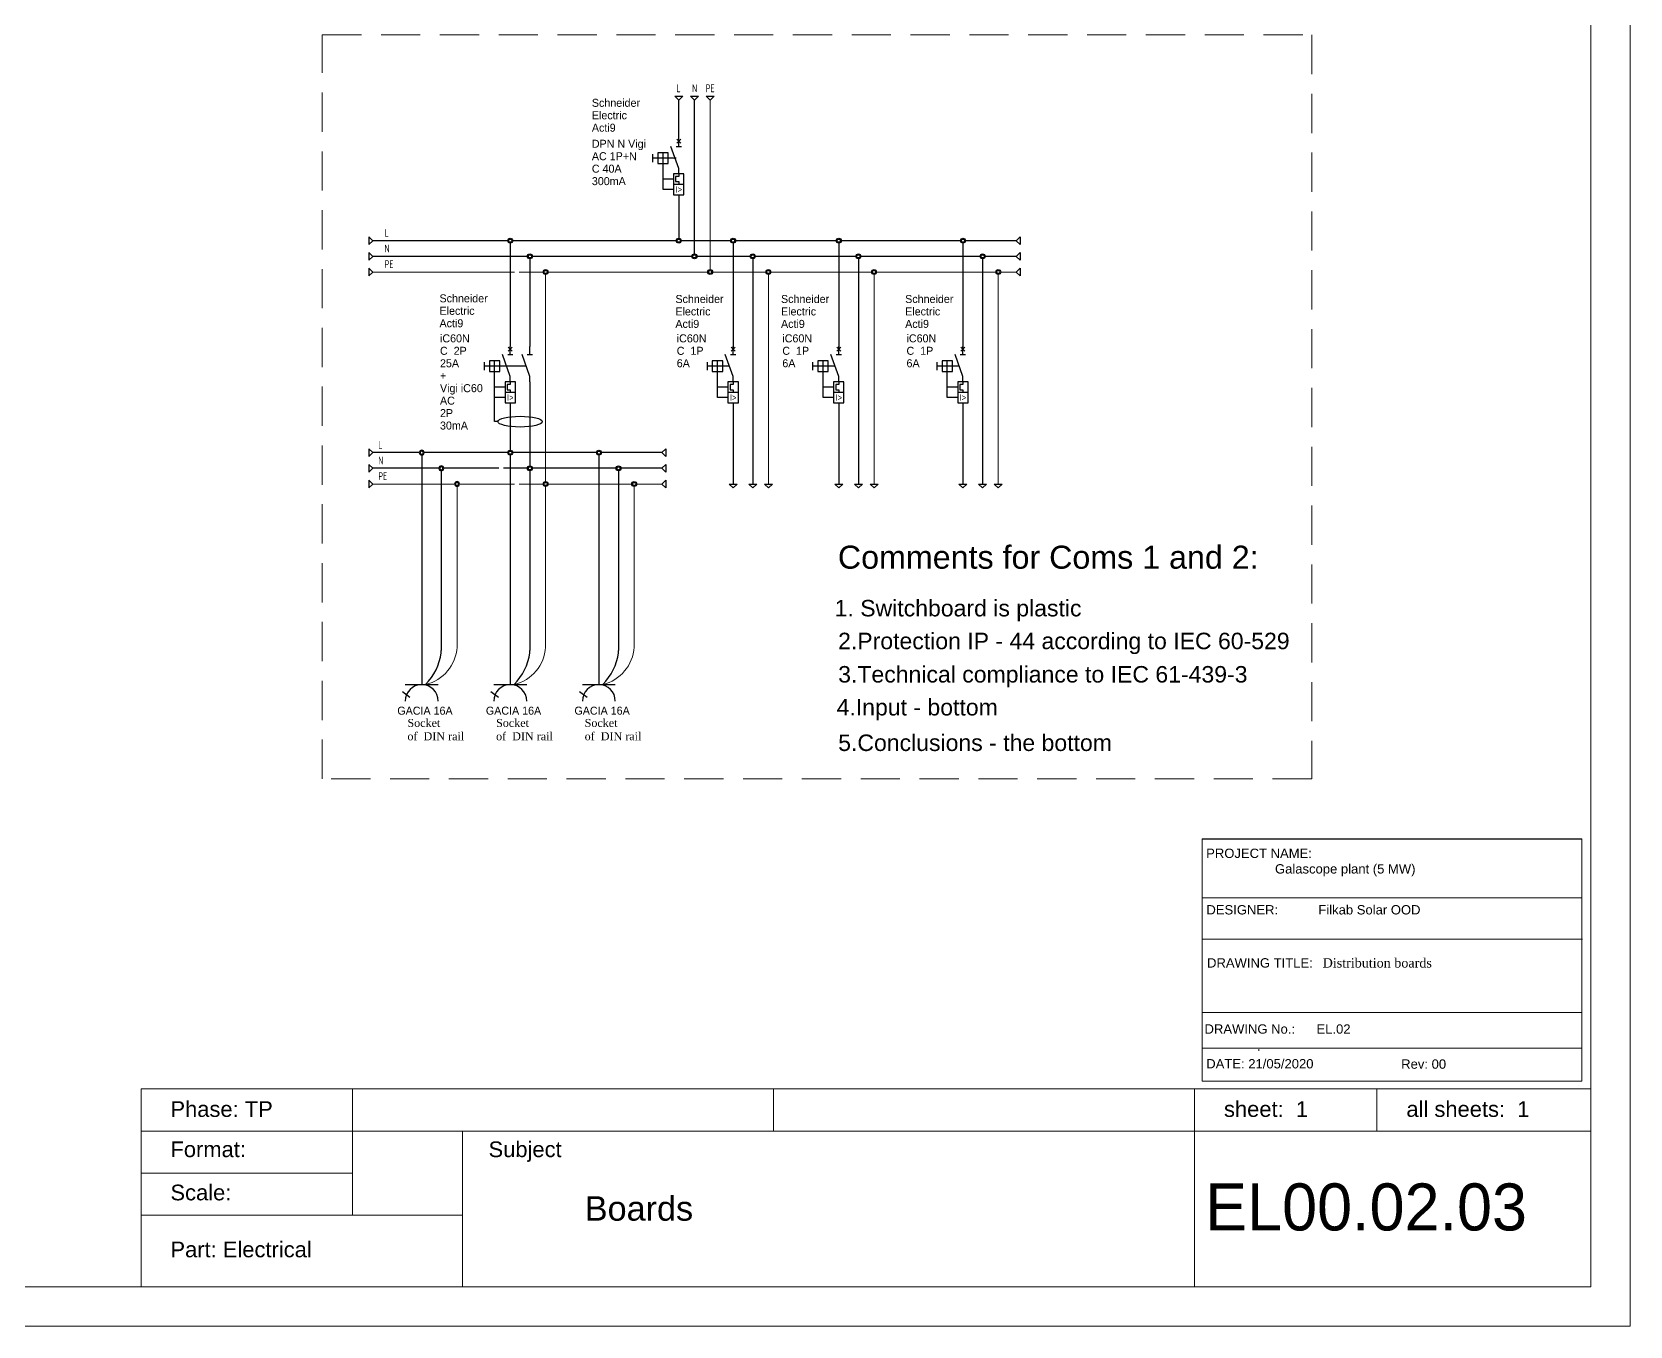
# Model space of a CAD drawing. Header units: millimetres. Extents: x -243826 to -89040, y -108738 to -72269.
# Drawn here: x -109411 to -89040, y -108738 to -92239 of the extents above; entities that cross this region are included whole.
import ezdxf
from ezdxf.enums import TextEntityAlignment as Align

# ---------------------------------------------------------------- set-up
doc = ezdxf.new("R2010")
doc.units = ezdxf.units.MM
doc.linetypes.add('DASHDOT2', pattern=[12.7, 6.35, -3.175, 0, -3.175])
doc.linetypes.add('HIDDEN', pattern=[0.375, 0.25, -0.125])
for name, color, linetype in [('2S', 3, 'Continuous'), ('3K', 3, 'Continuous'), ('5M', 1, 'Continuous'), ('EL_TABLA', 7, 'Continuous'), ('ELTEXT', 7, 'Continuous'), ('PASSY', 134, 'Continuous'), ('tabm_el', 7, 'Continuous')]:
    doc.layers.add(name, color=color, linetype=linetype)
for name, color, linetype, lineweight in [('5V', 1, 'Continuous', 40), ('6H', 5, 'HIDDEN', 13), ('DESC', 7, 'Continuous', 20), ('EL_PE', 3, 'DASHDOT2', 0), ('Silova', 7, 'Continuous', 35)]:
    doc.layers.add(name, color=color, linetype=linetype, lineweight=lineweight)
doc.styles.add('E', font='arial.ttf', dxfattribs={"oblique": 5})
doc.styles.add('hb', font='')
doc.styles.get("Standard").update_dxf_attribs({"font": 'arial.ttf'})
doc.styles.add('WD', font='romans.shx')
doc.styles.get('hb').set_extended_font_data('HebarU')

# ---------------------------------------------------------------- blocks, each defined once
blk = doc.blocks.new('A$C070D1CF8')
at = {"layer": 'EL_TABLA', "color": 1}
for radius in [4.8, 3.2]:
    blk.add_circle((4.8, 4.8), radius, dxfattribs=at)

msp = doc.modelspace()

# ---------------------------------------------------------------- linework, layer by layer
at = {"color": 250, "lineweight": 5}
for p, q in [((-89040, -108738), (-89040, -79038)), ((-131040, -108738), (-89040, -108738))]:
    msp.add_line(p, q, dxfattribs=at)
at = {"linetype": 'Continuous'}
for p, q in [((-101166, -93597, 4341), (-101166, -93108, 4341)), ((-101166, -94397, 4341), (-101166, -94869, 4341)), ((-103345, -94900, 4341), (-105067, -94900, 4341)), ((-103314, -94930, 4341), (-103314, -96250, 4341)), ((-101197, -94900, 4341), (-103283, -94900, 4341)), ((-100504, -94900, 4341), (-101135, -94900, 4341)), ((-100473, -94930, 4341), (-100473, -96261, 4341)), ((-99157, -94900, 4341), (-100442, -94900, 4341)), ((-99126, -94930, 4341), (-99126, -96261, 4341)), ((-97574, -94900, 4341), (-99095, -94900, 4341)), ((-97544, -94930, 4341), (-97544, -96261, 4341)), ((-96866, -94900, 4341), (-97513, -94900, 4341)), ((-103314, -97025, 4341), (-103314, -97572, 4341)), ((-100473, -97050, 4341), (-100473, -98002, 4341)), ((-99126, -97050, 4341), (-99126, -98002, 4341)), ((-97544, -97050, 4341), (-97544, -98002, 4341)), ((-104474, -97602, 4341), (-105067, -97602, 4341)), ((-104443, -97633, 4341), (-104443, -100559, 4341)), ((-103345, -97602, 4341), (-104412, -97602, 4341)), ((-103314, -97633, 4341), (-103314, -100559, 4341)), ((-102215, -97602, 4341), (-103283, -97602, 4341)), ((-102185, -97633, 4341), (-102185, -100559, 4341)), ((-101382, -97602, 4341), (-102154, -97602, 4341))]:
    msp.add_line(p, q, dxfattribs=at)
at = {"color": 5, "linetype": 'Continuous'}
for p, q in [((-101166, -93980, 4341), (-101266, -93697, 4341)), ((-101191, -93605, 4341), (-101141, -93655, 4341)), ((-101191, -93655, 4341), (-101141, -93605, 4341)), ((-101166, -93697, 4341), (-101166, -93597, 4341)), ((-101500, -93797, 4341), (-101500, -93897, 4341)), ((-101200, -93847, 4341), (-101500, -93847, 4341)), ((-101166, -94047, 4341), (-101166, -93980, 4341)), ((-101166, -94314, 4341), (-101166, -94397, 4341)), ((-103314, -96633, 4341), (-103414, -96350, 4341)), ((-103339, -96258, 4341), (-103289, -96308, 4341)), ((-103339, -96308, 4341), (-103289, -96258, 4341)), ((-103314, -96350, 4341), (-103314, -96250, 4341)), ((-103064, -96633, 4341), (-103164, -96350, 4341)), ((-103064, -96350, 4341), (-103064, -96250, 4341)), ((-100473, -96633, 4341), (-100573, -96350, 4341)), ((-100498, -96258, 4341), (-100448, -96308, 4341)), ((-100498, -96308, 4341), (-100448, -96258, 4341)), ((-100473, -96350, 4341), (-100473, -96250, 4341)), ((-99126, -96633, 4341), (-99226, -96350, 4341)), ((-99151, -96258, 4341), (-99101, -96308, 4341)), ((-99151, -96308, 4341), (-99101, -96258, 4341)), ((-99126, -96350, 4341), (-99126, -96250, 4341)), ((-97544, -96633, 4341), (-97644, -96350, 4341)), ((-97569, -96258, 4341), (-97519, -96308, 4341)), ((-97569, -96308, 4341), (-97519, -96258, 4341)), ((-97544, -96350, 4341), (-97544, -96250, 4341)), ((-103647, -96450, 4341), (-103647, -96550, 4341)), ((-103361, -96500, 4341), (-103647, -96500, 4341)), ((-103111, -96500, 4341), (-103361, -96500, 4341)), ((-100806, -96450, 4341), (-100806, -96550, 4341)), ((-100520, -96500, 4341), (-100806, -96500, 4341)), ((-99460, -96450, 4341), (-99460, -96550, 4341)), ((-99173, -96500, 4341), (-99460, -96500, 4341)), ((-97877, -96450, 4341), (-97877, -96550, 4341)), ((-97591, -96500, 4341), (-97877, -96500, 4341)), ((-103314, -96700, 4341), (-103314, -96633, 4341)), ((-103064, -96700, 4341), (-103064, -96633, 4341)), ((-100473, -96700, 4341), (-100473, -96633, 4341)), ((-99126, -96700, 4341), (-99126, -96633, 4341)), ((-97544, -96700, 4341), (-97544, -96633, 4341)), ((-103314, -96966, 4341), (-103314, -97050, 4341)), ((-100473, -96966, 4341), (-100473, -97050, 4341)), ((-99126, -96966, 4341), (-99126, -97050, 4341)), ((-97544, -96966, 4341), (-97544, -97050, 4341))]:
    msp.add_line(p, q, dxfattribs=at)
at = {"color": 5, "linetype": 'Continuous', "ltscale": 0.375}
for p, q in [((-101200, -93697, 4341), (-101133, -93697, 4341)), ((-101166, -94080, 4341), (-101206, -94080, 4341)), ((-101206, -94080, 4341), (-101206, -94147, 4341)), ((-101166, -94047, 4341), (-101166, -94080, 4341)), ((-101233, -94180, 4341), (-101100, -94180, 4341)), ((-101206, -94147, 4341), (-101166, -94147, 4341)), ((-101166, -94147, 4341), (-101166, -94180, 4341)), ((-103347, -96350, 4341), (-103281, -96350, 4341)), ((-103097, -96350, 4341), (-103031, -96350, 4341)), ((-100506, -96350, 4341), (-100440, -96350, 4341)), ((-99160, -96350, 4341), (-99093, -96350, 4341)), ((-97577, -96350, 4341), (-97510, -96350, 4341)), ((-103314, -96733, 4341), (-103354, -96733, 4341)), ((-103354, -96733, 4341), (-103354, -96800, 4341)), ((-103314, -96700, 4341), (-103314, -96733, 4341)), ((-100473, -96733, 4341), (-100513, -96733, 4341)), ((-100513, -96733, 4341), (-100513, -96800, 4341)), ((-100473, -96700, 4341), (-100473, -96733, 4341)), ((-99126, -96733, 4341), (-99166, -96733, 4341)), ((-99166, -96733, 4341), (-99166, -96800, 4341)), ((-99126, -96700, 4341), (-99126, -96733, 4341)), ((-97544, -96733, 4341), (-97584, -96733, 4341)), ((-97584, -96733, 4341), (-97584, -96800, 4341)), ((-97544, -96700, 4341), (-97544, -96733, 4341)), ((-103381, -96833, 4341), (-103247, -96833, 4341)), ((-103354, -96800, 4341), (-103314, -96800, 4341)), ((-103314, -96800, 4341), (-103314, -96833, 4341)), ((-100540, -96833, 4341), (-100406, -96833, 4341)), ((-100513, -96800, 4341), (-100473, -96800, 4341)), ((-100473, -96800, 4341), (-100473, -96833, 4341)), ((-99193, -96833, 4341), (-99060, -96833, 4341)), ((-99166, -96800, 4341), (-99126, -96800, 4341)), ((-99126, -96800, 4341), (-99126, -96833, 4341)), ((-97610, -96833, 4341), (-97477, -96833, 4341)), ((-97584, -96800, 4341), (-97544, -96800, 4341)), ((-97544, -96800, 4341), (-97544, -96833, 4341))]:
    msp.add_line(p, q, dxfattribs=at)
at = {"color": 5, "linetype": 'Continuous', "ltscale": 0.7}
for p, q in [((-101366, -94247, 4341), (-101366, -93780, 4341)), ((-101233, -94114, 4341), (-101366, -94114, 4341)), ((-101233, -94247, 4341), (-101366, -94247, 4341)), ((-103514, -97207, 4341), (-103514, -96433, 4341)), ((-100673, -96900, 4341), (-100673, -96433, 4341)), ((-99326, -96900, 4341), (-99326, -96433, 4341)), ((-97744, -96900, 4341), (-97744, -96433, 4341)), ((-103381, -96766, 4341), (-103514, -96766, 4341)), ((-103381, -96900, 4341), (-103514, -96900, 4341)), ((-100540, -96766, 4341), (-100673, -96766, 4341)), ((-100540, -96900, 4341), (-100673, -96900, 4341)), ((-99193, -96766, 4341), (-99326, -96766, 4341)), ((-99193, -96900, 4341), (-99326, -96900, 4341)), ((-97610, -96766, 4341), (-97744, -96766, 4341)), ((-97610, -96900, 4341), (-97744, -96900, 4341)), ((-103472, -97207, 4341), (-103514, -97207, 4341))]:
    msp.add_line(p, q, dxfattribs=at)
at = {"lineweight": 5}
for p, q in [((-94496, -102528), (-89653, -102528)), ((-94496, -102529), (-89653, -102529)), ((-89653, -103280), (-94496, -103280)), ((-94484, -103806), (-89644, -103806)), ((-89653, -104738), (-94496, -104738)), ((-94496, -105193), (-89653, -105193)), ((-93772, -105206), (-93772, -105227)), ((-108021, -105713), (-108021, -108238))]:
    msp.add_line(p, q, dxfattribs=at)
at = {"linetype": 'Continuous'}
for points, elevation in [([(-101216, -93058), (-101116, -93058), (-101166, -93108), (-101216, -93058)], 4341), ([(-105117, -94850), (-105117, -94950), (-105067, -94900), (-105117, -94850)], 4341), ([(-96816, -94850), (-96816, -94950), (-96866, -94900), (-96816, -94850)], 4341), ([(-105117, -97552), (-105117, -97652), (-105067, -97602), (-105117, -97552)], 4341), ([(-101332, -97552), (-101332, -97652), (-101382, -97602), (-101332, -97552)], 4341), ([(-100523, -98002), (-100423, -98002), (-100473, -98052), (-100523, -98002)], 4341), ([(-99176, -98002), (-99076, -98002), (-99126, -98052), (-99176, -98002)], 4341), ([(-97594, -98002), (-97494, -98002), (-97544, -98052), (-97594, -98002)], 4341), ([(-104593, -100723), (-104689, -100652)], 288), ([(-103463, -100723), (-103560, -100652)], 288), ([(-102334, -100723), (-102431, -100652)], 288)]:
    msp.add_lwpolyline(points, dxfattribs=dict(at, elevation=elevation))
at = {"color": 3, "linetype": 'Continuous', "elevation": 4341}
for points in [[(-100816, -93058), (-100716, -93058), (-100766, -93108), (-100816, -93058)], [(-96816, -95250), (-96816, -95350), (-96866, -95300), (-96816, -95250)]]:
    msp.add_lwpolyline(points, dxfattribs=at)
at = {"color": 5, "linetype": 'Continuous', "elevation": 4341}
for points in [[(-101300, -93780), (-101433, -93780), (-101433, -93914), (-101300, -93914)], [(-101233, -94314), (-101100, -94314), (-101100, -94047), (-101233, -94047)], [(-103447, -96433), (-103581, -96433), (-103581, -96566), (-103447, -96566)], [(-100606, -96433), (-100740, -96433), (-100740, -96566), (-100606, -96566)], [(-99260, -96433), (-99393, -96433), (-99393, -96566), (-99260, -96566)], [(-97677, -96433), (-97810, -96433), (-97810, -96566), (-97677, -96566)], [(-103381, -96966), (-103247, -96966), (-103247, -96700), (-103381, -96700)], [(-100540, -96966), (-100406, -96966), (-100406, -96700), (-100540, -96700)], [(-99193, -96966), (-99060, -96966), (-99060, -96700), (-99193, -96700)], [(-97610, -96966), (-97477, -96966), (-97477, -96700), (-97610, -96700)]]:
    msp.add_lwpolyline(points, close=True, dxfattribs=at)
at = {"color": 0, "lineweight": 5, "elevation": 59}
msp.add_lwpolyline([(-89653, -102528), (-89653, -105615), (-94496, -105615), (-94496, -102528)], dxfattribs=at)
at = {"linetype": 'Continuous'}
msp.add_ellipse((-103189, -97207, 4341), major_axis=(-283, 0), ratio=0.242425, dxfattribs=at)
at = {"layer": '2S', "linetype": 'Continuous', "elevation": 4341}
for points in [[(-105117, -95250), (-105117, -95350), (-105067, -95300), (-105117, -95250)], [(-105117, -97952), (-105117, -98052), (-105067, -98002), (-105117, -97952)], [(-101332, -97952), (-101332, -98052), (-101382, -98002), (-101332, -97952)], [(-100073, -98002), (-99973, -98002), (-100023, -98052), (-100073, -98002)], [(-98726, -98002), (-98626, -98002), (-98676, -98052), (-98726, -98002)], [(-97144, -98002), (-97044, -98002), (-97094, -98052), (-97144, -98002)]]:
    msp.add_lwpolyline(points, dxfattribs=at)
at = {"layer": '5V', "color": 7, "lineweight": 5}
for p, q in [((-89540, -79538), (-89540, -108238)), ((-89540, -108238), (-129040, -108238))]:
    msp.add_line(p, q, dxfattribs=at)
at = {"layer": '6H', "lineweight": 5, "ltscale": 2000, "elevation": 4232}
msp.add_lwpolyline([(-105711, -92277), (-93097, -92277), (-93097, -101761), (-105711, -101761)], close=True, dxfattribs=at)
at = {"layer": 'EL_PE', "color": 3, "linetype": 'Continuous', "ltscale": 5}
for p, q in [((-100766, -95269, 4341), (-100766, -93108, 4341)), ((-103262, -95300, 4341), (-105067, -95300, 4341)), ((-102895, -95300, 4341), (-103201, -95300, 4341)), ((-102864, -95330, 4341), (-102864, -97972, 4341)), ((-100797, -95300, 4341), (-102833, -95300, 4341)), ((-100054, -95300, 4341), (-100735, -95300, 4341)), ((-100023, -95330, 4341), (-100023, -98002, 4341)), ((-98707, -95300, 4341), (-99992, -95300, 4341)), ((-98676, -95330, 4341), (-98676, -98002, 4341)), ((-97124, -95300, 4341), (-98645, -95300, 4341)), ((-97094, -95330, 4341), (-97094, -98002, 4341)), ((-96866, -95300, 4341), (-97063, -95300, 4341)), ((-104024, -98002, 4341), (-105067, -98002, 4341)), ((-103993, -98033, 4341), (-103993, -100081, 4341)), ((-103262, -98002, 4341), (-103962, -98002, 4341)), ((-102895, -98002, 4341), (-103201, -98002, 4341)), ((-102864, -98033, 4341), (-102864, -100081, 4341)), ((-101765, -98002, 4341), (-102833, -98002, 4341)), ((-101735, -98033, 4341), (-101735, -100081, 4341)), ((-101382, -98002, 4341), (-101704, -98002, 4341))]:
    msp.add_line(p, q, dxfattribs=at)
for centre in [(-104517, -100049), (-103388, -100049), (-102259, -100049)]:
    msp.add_arc(centre, 525, 283.7194, 356.4661, dxfattribs=at)
at = {"layer": 'PASSY', "linetype": 'Continuous'}
for p, q in [((-100966, -95069, 4341), (-100966, -93108, 4341)), ((-103095, -95100, 4341), (-105067, -95100, 4341)), ((-103064, -95130, 4341), (-103064, -96250, 4341)), ((-100997, -95100, 4341), (-103033, -95100, 4341)), ((-100254, -95100, 4341), (-100935, -95100, 4341)), ((-100223, -95130, 4341), (-100223, -98002, 4341)), ((-98907, -95100, 4341), (-100192, -95100, 4341)), ((-98876, -95130, 4341), (-98876, -98002, 4341)), ((-97324, -95100, 4341), (-98845, -95100, 4341)), ((-98781, -95100, 4341), (-98845, -95100, 4341)), ((-97294, -95130, 4341), (-97293, -98002, 4341)), ((-96866, -95100, 4341), (-97263, -95100, 4341)), ((-103064, -96700, 4341), (-103064, -97772, 4341)), ((-104224, -97802, 4341), (-105067, -97802, 4341)), ((-104193, -97833, 4341), (-104193, -100125, 4341)), ((-103462, -97802, 4341), (-104162, -97802, 4341)), ((-103095, -97802, 4341), (-103401, -97802, 4341)), ((-103064, -97833, 4341), (-103064, -100125, 4341)), ((-101965, -97802, 4341), (-103033, -97802, 4341)), ((-101935, -97833, 4341), (-101934, -100125, 4341)), ((-101382, -97802, 4341), (-101904, -97802, 4341)), ((-104193, -100155, 4341), (-104193, -100125, 4341)), ((-103064, -100155, 4341), (-103064, -100125, 4341)), ((-101934, -100155, 4341), (-101934, -100125, 4341))]:
    msp.add_line(p, q, dxfattribs=at)
at = {"layer": 'PASSY', "linetype": 'Continuous', "elevation": 4341}
for points in [[(-101016, -93058), (-100916, -93058), (-100966, -93108), (-101016, -93058)], [(-105117, -95050), (-105117, -95150), (-105067, -95100), (-105117, -95050)], [(-96816, -95050), (-96816, -95150), (-96866, -95100), (-96816, -95050)], [(-105117, -97752), (-105117, -97852), (-105067, -97802), (-105117, -97752)], [(-101332, -97752), (-101332, -97852), (-101382, -97802), (-101332, -97752)], [(-100273, -98002), (-100173, -98002), (-100223, -98052), (-100273, -98002)], [(-98926, -98002), (-98826, -98002), (-98876, -98052), (-98926, -98002)], [(-97344, -98002), (-97244, -98002), (-97294, -98052), (-97344, -98002)]]:
    msp.add_lwpolyline(points, dxfattribs=at)
at = {"layer": 'PASSY', "linetype": 'Continuous'}
for centre in [(-104906, -100053, 4341), (-103777, -100053, 4341), (-102647, -100053, 4341)]:
    msp.add_arc(centre, 720, 315.4217, 351.8617, dxfattribs=at)
at = {"layer": 'Silova', "color": 1, "linetype": 'Continuous', "lineweight": -3}
for p, q in [((-104653, -100559, 288), (-104233, -100559, 288)), ((-103524, -100559, 288), (-103104, -100559, 288)), ((-102395, -100559, 288), (-101975, -100559, 288))]:
    msp.add_line(p, q, dxfattribs=at)
for centre in [(-104443, -100769, 288), (-103314, -100769, 288), (-102185, -100769, 288)]:
    msp.add_arc(centre, 210, 0, 180, dxfattribs=at)
at = {"layer": 'tabm_el', "lineweight": 5}
for p, q in [((-89540, -105713), (-108021, -105713)), ((-105327, -105713), (-105327, -107325)), ((-99959, -105713), (-99959, -106251)), ((-94591, -105713), (-94591, -108237)), ((-92266, -105713), (-92266, -106251)), ((-89540, -106251), (-108021, -106251)), ((-103922, -108237), (-103922, -106251)), ((-108021, -106788), (-105327, -106788)), ((-108021, -107325), (-103922, -107325))]:
    msp.add_line(p, q, dxfattribs=at)

# ---------------------------------------------------------------- block references
at = {"layer": 'EL_TABLA', "color": 7, "linetype": 'Continuous'}
for p, xscale, yscale, zscale in [((-103345, -94930, 4341), 6.399999998975545, 6.399999998975545, 6.399999998975545), ((-101197, -94930, 4341), 6.399999998975545, 6.399999998975545, 6.399999998975545), ((-100504, -94930, 4341), 6.399999998975545, 6.399999998975545, 6.399999998975545), ((-99157, -94930, 4341), 6.399999998975545, 6.399999998975545, 6.399999998975545), ((-97574, -94930, 4341), 6.399999998975545, 6.399999998975545, 6.399999998975545), ((-103095, -95130, 4341), 6.399999998975545, 6.399999998975545, 6.399999998975545), ((-100997, -95130, 4341), 6.399999998975545, 6.399999998975545, 6.399999998975545), ((-100254, -95130, 4341), 6.399999998975545, 6.399999998975545, 6.399999998975545), ((-98907, -95130, 4341), 6.399999998975545, 6.399999998975545, 6.399999998975545), ((-97324, -95130, 4341), 6.399999998975545, 6.399999998975545, 6.399999998975545), ((-102895, -95330, 4341), 6.399999998975545, 6.399999998975545, 6.399999998975545), ((-100797, -95330, 4341), 6.399999998975545, 6.399999998975545, 6.399999998975545), ((-100054, -95330, 4341), 6.399999998975545, 6.399999998975545, 6.399999998975545), ((-98707, -95330, 4341), 6.399999998975545, 6.399999998975545, 6.399999998975545), ((-97124, -95330, 4341), 6.399999998975545, 6.399999998975545, 6.399999998975545), ((-104412, -97633, 4341), -6.399999998975545, 6.400000005960464, 6.400000000000001), ((-103345, -97633, 4341), 6.399999998975545, 6.399999998975545, 6.399999998975545), ((-102215, -97633, 4341), 6.399999998975545, 6.399999998975545, 6.399999998975545), ((-104162, -97833, 4341), -6.399999998975545, 6.400000005960464, 6.400000000000001), ((-103095, -97833, 4341), 6.399999998975545, 6.399999998975545, 6.399999998975545), ((-101965, -97833, 4341), 6.399999998975545, 6.399999998975545, 6.399999998975545), ((-103962, -98033, 4341), -6.399999998975545, 6.400000005960464, 6.400000000000001), ((-102895, -98033, 4341), 6.399999998975545, 6.399999998975545, 6.399999998975545), ((-101765, -98033, 4341), 6.399999998975545, 6.399999998975545, 6.399999998975545)]:
    msp.add_blockref('A$C070D1CF8', p, dxfattribs=dict(at, xscale=xscale, yscale=yscale, zscale=zscale))

# ---------------------------------------------------------------- texts
at = {"linetype": 'Continuous', "style": 'WD', "width": 0.7}
for p in [(-101196, -92957, 4341), (-104917, -94800, 4341), (-104997, -97502, 4341)]:
    msp.add_text('L', height=100, dxfattribs=at).set_placement(p, align=Align.MIDDLE_LEFT)
at = {"color": 5, "linetype": 'Continuous', "width": 0.8}
for p in [(-101166, -94247, 4341), (-103314, -96900, 4341), (-100473, -96900, 4341), (-99126, -96900, 4341), (-97544, -96900, 4341)]:
    msp.add_text('I>', height=80, dxfattribs=at).set_placement(p, align=Align.MIDDLE_CENTER)
at = {"style": 'hb'}
msp.add_text('EL00.02.03', height=599.7, dxfattribs=at).set_placement((-94456, -107519))
at = {"char_height": 118.94, "attachment_point": 1}
for s, insert, width in [('{\\C7;PROJECT NAME:    \\P                   Galascope plant (5 MW)}', (-94443, -102651, 59), 4299.59), ('{\\C7;DRAWING No.:^IEL.02}', (-94464, -104891, 59), 4587.75)]:
    msp.add_mtext(s, dxfattribs=dict(at, insert=insert, width=width))
at = {"lineweight": 5, "attachment_point": 1}
for s, insert, char_height, width in [('{\\C7;DESIGNER:^I^IFilkab Solar OOD\\P^I^I^I}', (-94440, -103371, 59), 118.94, 4430.17), ('\\pxb0.416667,a0.416667,sm1,ql;{\\C7;DRAWING TITLE: ^I \\fTimes New Roman|b0|i0|c0|p34;\\C256;Distribution boards}', (-94432, -104048, 59), 118.944, 4587.75), ('{\\C7;DATE: 21/05/2020}', (-94442, -105334, 59), 118.94, 2575.97), ('{\\C7;Rev: 00}', (-91957, -105338, 59), 118.94, 2575.97)]:
    msp.add_mtext(s, dxfattribs=dict(at, insert=insert, char_height=char_height, width=width))
at = {"color": 0, "linetype": 'ByBlock', "lineweight": 5, "attachment_point": 1}
for s, insert, char_height, width in [('Phase: TP', (-107646, -105871), 200, 4044.07), ('sheet:  1', (-94216, -105871), 200, 4044.07), ('all sheets:  1', (-91891, -105871), 200, 4044.07), ('Format:', (-107646, -106384), 200, 4044.07), ('Subject', (-103591, -106384), 200, 4044.07), ('Scale:', (-107646, -106935), 200, 4044.07), ('Boards', (-102364, -107082), 312, 6163.96), ('Part: Electrical', (-107646, -107661), 200, 4044.07)]:
    msp.add_mtext(s, dxfattribs=dict(at, insert=insert, char_height=char_height, width=width))
at = {"layer": '3K', "linetype": 'Continuous', "style": 'WD', "width": 0.7}
for p in [(-100824, -92957, 4341), (-104917, -95200, 4341), (-104997, -97902, 4341)]:
    msp.add_text('PE', height=100, dxfattribs=at).set_placement(p, align=Align.MIDDLE_LEFT)
at = {"layer": '5M', "linetype": 'Continuous', "lineweight": 5, "style": 'E'}
msp.add_text('Comments for Coms 1 and 2:', height=294, dxfattribs=at).set_placement((-99138, -99082))
at = {"layer": 'DESC', "linetype": 'Continuous', "lineweight": 5, "char_height": 102, "width": 709.76, "attachment_point": 1, "line_spacing_factor": 0.934058, "style": 'WD'}
for insert in [(-102274, -93091, 8681), (-104216, -95584, 8681), (-101209, -95592, 8681), (-99863, -95592, 8681), (-98280, -95592, 8681)]:
    msp.add_mtext('{\\fCentury Gothic|b0|i0|c0|p34;Schneider\\PElectric Acti9}', dxfattribs=dict(at, insert=insert))
at = {"layer": 'DESC', "linetype": 'Continuous', "lineweight": 0, "char_height": 102, "attachment_point": 1, "line_spacing_factor": 0.934058, "style": 'WD'}
for s, insert, width in [('{\\fCentury Gothic|b0|i0|c204|p34;DPN N Vigi\\P\\fCentury Gothic|b0|i0|c0|p34;AC \\fCentury Gothic|b0|i0|c204|p34;1P+N\\P\\fCentury Gothic|b0|i0|c0|p34;C 40A\\fCentury Gothic|b0|i0|c204|p34;\\P\\fCentury Gothic|b0|i0|c0|p34;300m\\fCentury Gothic|b0|i0|c204|p34;A}', (-102274, -93613, 4341), 824.41), ('{\\fCentury Gothic|b0|i0|c0|p34;iC60N\\fCentury Gothic|b0|i0|c204|p34;\\PC  2P\\P25A\\P+\\P\\fCentury Gothic|b0|i0|c0|p34;Vigi iC60\\PAC\\P2P\\P30mA}', (-104210, -96094, 4341), 709.76), ('{\\fCentury Gothic|b0|i0|c0|p34;iC60N\\fCentury Gothic|b0|i0|c204|p34;\\PC  \\fCentury Gothic|b0|i0|c0|p34;1\\fCentury Gothic|b0|i0|c204|p34;P\\P\\fCentury Gothic|b0|i0|c0|p34;6\\fCentury Gothic|b0|i0|c204|p34;A}', (-101192, -96094, 4341), 522.07), ('{\\fCentury Gothic|b0|i0|c0|p34;iC60N\\fCentury Gothic|b0|i0|c204|p34;\\PC  \\fCentury Gothic|b0|i0|c0|p34;1\\fCentury Gothic|b0|i0|c204|p34;P\\P\\fCentury Gothic|b0|i0|c0|p34;6\\fCentury Gothic|b0|i0|c204|p34;A}', (-99846, -96094, 4341), 522.07), ('{\\fCentury Gothic|b0|i0|c0|p34;iC60N\\fCentury Gothic|b0|i0|c204|p34;\\PC  \\fCentury Gothic|b0|i0|c0|p34;1\\fCentury Gothic|b0|i0|c204|p34;P\\P\\fCentury Gothic|b0|i0|c0|p34;6\\fCentury Gothic|b0|i0|c204|p34;A}', (-98263, -96094, 4341), 522.07), ('\\pxb0.416667,a0.416667,sm1,ql;{\\fTimes New Roman|b0|i0|c0|p34;Socket\\Pof  DIN rail}', (-104625, -100997, 4341), 2887.02), ('\\pxb0.416667,a0.416667,sm1,ql;{\\fTimes New Roman|b0|i0|c0|p34;Socket\\Pof  DIN rail}', (-103495, -100997, 4341), 2887.02), ('\\pxb0.416667,a0.416667,sm1,ql;{\\fTimes New Roman|b0|i0|c0|p34;Socket\\Pof  DIN rail}', (-102366, -100997, 4341), 2887.02)]:
    msp.add_mtext(s, dxfattribs=dict(at, insert=insert, width=width))
at = {"layer": 'DESC', "linetype": 'Continuous', "lineweight": 5, "char_height": 102, "attachment_point": 1, "line_spacing_factor": 0.934058, "style": 'WD'}
for insert in [(-105133, -100841, 4341), (-104004, -100841, 4341), (-102875, -100841, 4341)]:
    msp.add_mtext('{\\fCentury Gothic|b0|i0|c0|p34;          GACIA 16A   }', dxfattribs=dict(at, insert=insert))
at = {"layer": 'ELTEXT', "linetype": 'Continuous', "lineweight": 5, "style": 'E'}
for s, p in [('1. Switchboard is plastic', (-99179, -99690)), ('2.Protection IP - 44 according to IEC 60-529', (-99135, -100108)), ('3.Technical compliance to IEC 61-439-3', (-99134, -100533)), ('4.Input - bottom', (-99154, -100953)), ('5.Conclusions - the bottom', (-99134, -101406))]:
    msp.add_text(s, height=210, dxfattribs=at).set_placement(p)
at = {"layer": 'PASSY', "linetype": 'Continuous', "style": 'WD', "width": 0.7}
for p in [(-100996, -92957, 4341), (-104917, -95000, 4341), (-104997, -97702, 4341)]:
    msp.add_text('N', height=100, dxfattribs=at).set_placement(p, align=Align.MIDDLE_LEFT)

doc.saveas('drawing.dxf')
